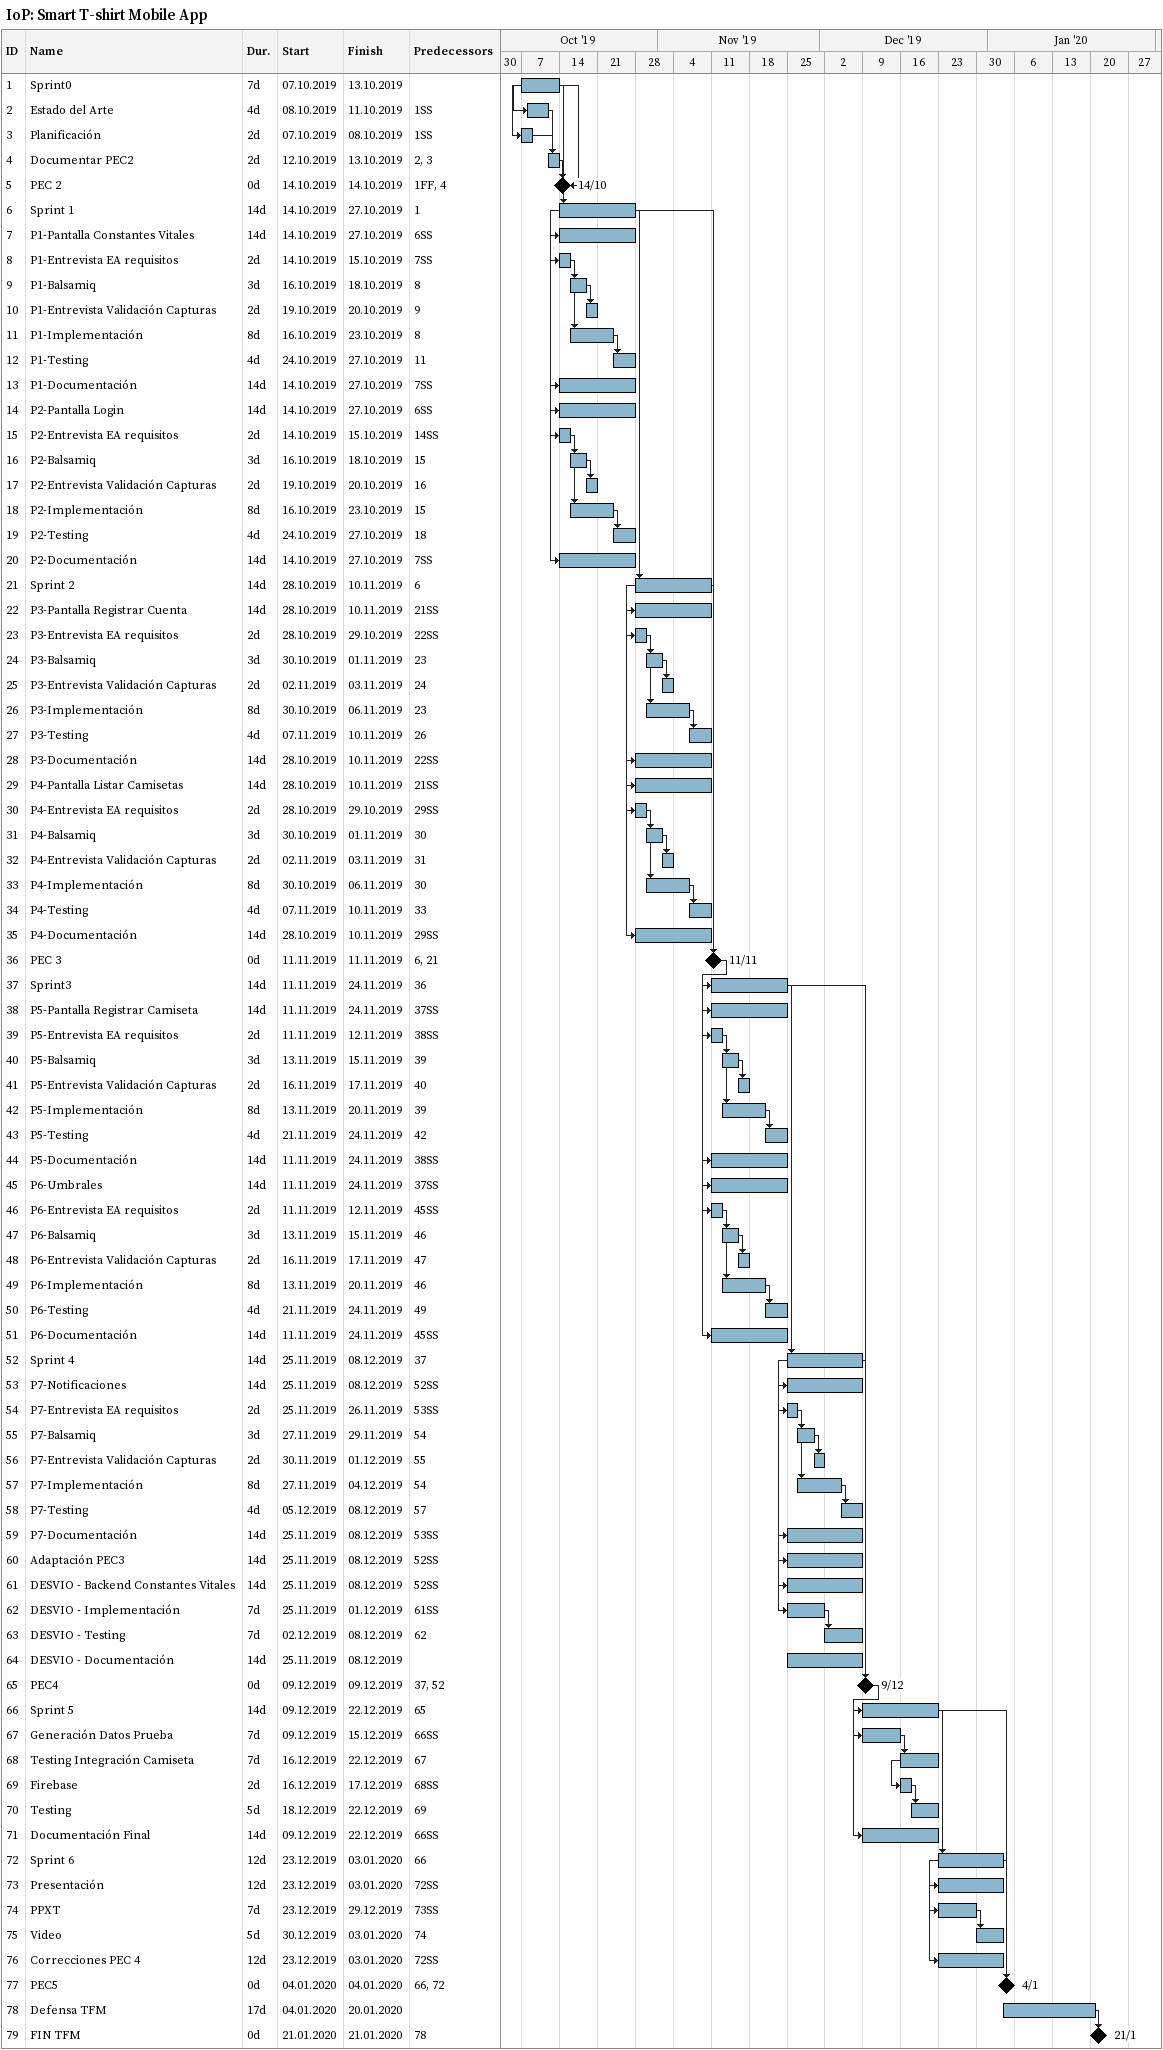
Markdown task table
IoP: Smart T-shirt Mobile App

| ID | Task | Duration | Start | Finish | Predecessors |
|---|---|---|---|---|---|
| 1 | Sprint0 | 7d | 2019-10-07 | 2019-10-13 |  |
| 2 | Estado del Arte | 4d | 2019-10-08 | 2019-10-11 | 1SS |
| 3 | Planificación | 2d | 2019-10-07 | 2019-10-08 | 1SS |
| 4 | Documentar PEC2 | 2d | 2019-10-12 | 2019-10-13 | 2, 3 |
| 5 | PEC 2 | 0d | 2019-10-14 | 2019-10-14 | 1FF, 4 |
| 6 | Sprint 1 | 14d | 2019-10-14 | 2019-10-27 | 1 |
| 7 | P1-Pantalla Constantes Vitales | 14d | 2019-10-14 | 2019-10-27 | 6SS |
| 8 | P1-Entrevista EA requisitos | 2d | 2019-10-14 | 2019-10-15 | 7SS |
| 9 | P1-Balsamiq | 3d | 2019-10-16 | 2019-10-18 | 8 |
| 10 | P1-Entrevista Validación Capturas | 2d | 2019-10-19 | 2019-10-20 | 9 |
| 11 | P1-Implementación | 8d | 2019-10-16 | 2019-10-23 | 8 |
| 12 | P1-Testing | 4d | 2019-10-24 | 2019-10-27 | 11 |
| 13 | P1-Documentación | 14d | 2019-10-14 | 2019-10-27 | 7SS |
| 14 | P2-Pantalla Login | 14d | 2019-10-14 | 2019-10-27 | 6SS |
| 15 | P2-Entrevista EA requisitos | 2d | 2019-10-14 | 2019-10-15 | 14SS |
| 16 | P2-Balsamiq | 3d | 2019-10-16 | 2019-10-18 | 15 |
| 17 | P2-Entrevista Validación Capturas | 2d | 2019-10-19 | 2019-10-20 | 16 |
| 18 | P2-Implementación | 8d | 2019-10-16 | 2019-10-23 | 15 |
| 19 | P2-Testing | 4d | 2019-10-24 | 2019-10-27 | 18 |
| 20 | P2-Documentación | 14d | 2019-10-14 | 2019-10-27 | 7SS |
| 21 | Sprint 2 | 14d | 2019-10-28 | 2019-11-10 | 6 |
| 22 | P3-Pantalla Registrar Cuenta | 14d | 2019-10-28 | 2019-11-10 | 21SS |
| 23 | P3-Entrevista EA requisitos | 2d | 2019-10-28 | 2019-10-29 | 22SS |
| 24 | P3-Balsamiq | 3d | 2019-10-30 | 2019-11-01 | 23 |
| 25 | P3-Entrevista Validación Capturas | 2d | 2019-11-02 | 2019-11-03 | 24 |
| 26 | P3-Implementación | 8d | 2019-10-30 | 2019-11-06 | 23 |
| 27 | P3-Testing | 4d | 2019-11-07 | 2019-11-10 | 26 |
| 28 | P3-Documentación | 14d | 2019-10-28 | 2019-11-10 | 22SS |
| 29 | P4-Pantalla Listar Camisetas | 14d | 2019-10-28 | 2019-11-10 | 21SS |
| 30 | P4-Entrevista EA requisitos | 2d | 2019-10-28 | 2019-10-29 | 29SS |
| 31 | P4-Balsamiq | 3d | 2019-10-30 | 2019-11-01 | 30 |
| 32 | P4-Entrevista Validación Capturas | 2d | 2019-11-02 | 2019-11-03 | 31 |
| 33 | P4-Implementación | 8d | 2019-10-30 | 2019-11-06 | 30 |
| 34 | P4-Testing | 4d | 2019-11-07 | 2019-11-10 | 33 |
| 35 | P4-Documentación | 14d | 2019-10-28 | 2019-11-10 | 29SS |
| 36 | PEC 3 | 0d | 2019-11-11 | 2019-11-11 | 6, 21 |
| 37 | Sprint3 | 14d | 2019-11-11 | 2019-11-24 | 36 |
| 38 | P5-Pantalla Registrar Camiseta | 14d | 2019-11-11 | 2019-11-24 | 37SS |
| 39 | P5-Entrevista EA requisitos | 2d | 2019-11-11 | 2019-11-12 | 38SS |
| 40 | P5-Balsamiq | 3d | 2019-11-13 | 2019-11-15 | 39 |
| 41 | P5-Entrevista Validación Capturas | 2d | 2019-11-16 | 2019-11-17 | 40 |
| 42 | P5-Implementación | 8d | 2019-11-13 | 2019-11-20 | 39 |
| 43 | P5-Testing | 4d | 2019-11-21 | 2019-11-24 | 42 |
| 44 | P5-Documentación | 14d | 2019-11-11 | 2019-11-24 | 38SS |
| 45 | P6-Umbrales | 14d | 2019-11-11 | 2019-11-24 | 37SS |
| 46 | P6-Entrevista EA requisitos | 2d | 2019-11-11 | 2019-11-12 | 45SS |
| 47 | P6-Balsamiq | 3d | 2019-11-13 | 2019-11-15 | 46 |
| 48 | P6-Entrevista Validación Capturas | 2d | 2019-11-16 | 2019-11-17 | 47 |
| 49 | P6-Implementación | 8d | 2019-11-13 | 2019-11-20 | 46 |
| 50 | P6-Testing | 4d | 2019-11-21 | 2019-11-24 | 49 |
| 51 | P6-Documentación | 14d | 2019-11-11 | 2019-11-24 | 45SS |
| 52 | Sprint 4 | 14d | 2019-11-25 | 2019-12-08 | 37 |
| 53 | P7-Notificaciones | 14d | 2019-11-25 | 2019-12-08 | 52SS |
| 54 | P7-Entrevista EA requisitos | 2d | 2019-11-25 | 2019-11-26 | 53SS |
| 55 | P7-Balsamiq | 3d | 2019-11-27 | 2019-11-29 | 54 |
| 56 | P7-Entrevista Validación Capturas | 2d | 2019-11-30 | 2019-12-01 | 55 |
| 57 | P7-Implementación | 8d | 2019-11-27 | 2019-12-04 | 54 |
| 58 | P7-Testing | 4d | 2019-12-05 | 2019-12-08 | 57 |
| 59 | P7-Documentación | 14d | 2019-11-25 | 2019-12-08 | 53SS |
| 60 | Adaptación PEC3 | 14d | 2019-11-25 | 2019-12-08 | 52SS |
| 61 | DESVIO - Backend Constantes Vitales | 14d | 2019-11-25 | 2019-12-08 | 52SS |
| 62 | DESVIO - Implementación | 7d | 2019-11-25 | 2019-12-01 | 61SS |
| 63 | DESVIO - Testing | 7d | 2019-12-02 | 2019-12-08 | 62 |
| 64 | DESVIO - Documentación | 14d | 2019-11-25 | 2019-12-08 |  |
| 65 | PEC4 | 0d | 2019-12-09 | 2019-12-09 | 37, 52 |
| 66 | Sprint 5 | 14d | 2019-12-09 | 2019-12-22 | 65 |
| 67 | Generación Datos Prueba | 7d | 2019-12-09 | 2019-12-15 | 66SS |
| 68 | Testing Integración Camiseta | 7d | 2019-12-16 | 2019-12-22 | 67 |
| 69 | Firebase | 2d | 2019-12-16 | 2019-12-17 | 68SS |
| 70 | Testing | 5d | 2019-12-18 | 2019-12-22 | 69 |
| 71 | Documentación Final | 14d | 2019-12-09 | 2019-12-22 | 66SS |
| 72 | Sprint 6 | 12d | 2019-12-23 | 2020-01-03 | 66 |
| 73 | Presentación | 12d | 2019-12-23 | 2020-01-03 | 72SS |
| 74 | PPXT | 7d | 2019-12-23 | 2019-12-29 | 73SS |
| 75 | Video | 5d | 2019-12-30 | 2020-01-03 | 74 |
| 76 | Correcciones PEC 4 | 12d | 2019-12-23 | 2020-01-03 | 72SS |
| 77 | PEC5 | 0d | 2020-01-04 | 2020-01-04 | 66, 72 |
| 78 | Defensa TFM | 17d | 2020-01-04 | 2020-01-20 |  |
| 79 | FIN TFM | 0d | 2020-01-21 | 2020-01-21 | 78 |
